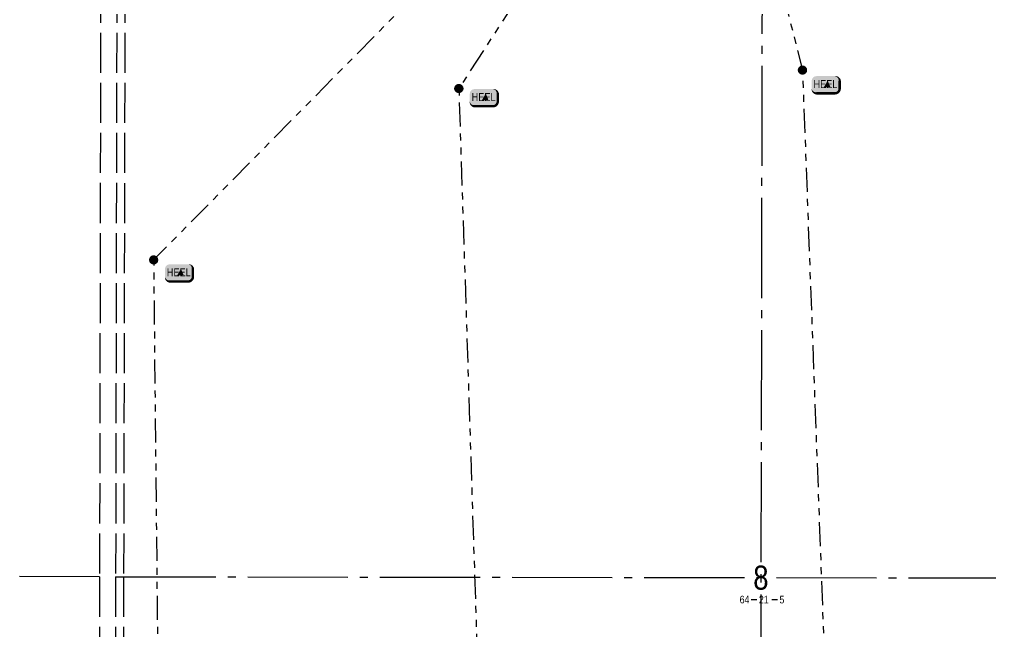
# Model space of a CAD drawing. Extents: x 488725 to 500076, y 6037625 to 6043497.
# Drawn here: x 490067 to 491279, y 6041700 to 6042464 of the extents above; entities that cross this region are included whole.
import ezdxf
from ezdxf.enums import TextEntityAlignment as Align

# ---------------------------------------------------------------- set-up
doc = ezdxf.new("R2010")
doc.units = 0
doc.header["$LTSCALE"] = 5
for name, pattern in [('foc-DRILLPATH', [14.75, 6, -1.75, 1.75, -1.75, 1.75, -1.75]), ('foc-QUARTERLINE', [33, 25, -3, 2, -3]), ('foc-UNSURVEYED', [12.5, 10, -2.5])]:
    doc.linetypes.add(name, pattern=pattern)
for name, color, linetype in [('10', 1, 'Continuous'), ('9', 3, 'Continuous'), ('L-BD', 7, 'Continuous'), ('L-MON', 1, 'Continuous'), ('L-QSEC', 8, 'foc-QUARTERLINE'), ('L-SECLBL', 7, 'Continuous'), ('L-USEC', 7, 'foc-UNSURVEYED'), ('P-PDRILLPATH', 12, 'foc-DRILLPATH')]:
    doc.layers.add(name, color=color, linetype=linetype)
doc.styles.add('80', font='ARIALN.TTF', dxfattribs={"height": 10})
doc.styles.add('80L', font='ARIALN.TTF', dxfattribs={"height": 10})
doc.styles.add('SIMPLEX', font='ARIALN.TTF')

# ---------------------------------------------------------------- blocks, each defined once
blk = doc.blocks.new('L-SECLBL')
at = {"layer": '9', "color": 7}
for p, q in [((-5.1, -27.8), (-12.3, -27.8)), ((20.7, -27.8), (13.5, -27.8))]:
    blk.add_line(p, q, dxfattribs=at)
at = {"layer": '10', "color": 2, "style": 'SIMPLEX'}
blk.add_attdef('SEC', text='', height=30, dxfattribs=at).set_placement((0, 0), align=Align.MIDDLE)
at = {"layer": '10', "color": 5, "style": '80L'}
blk.add_attdef('TWP', text='', height=9.5, dxfattribs=at).set_placement((-14.4, -27.4), align=Align.MIDDLE_RIGHT)
blk.add_attdef('RGE', text='', height=9.5, dxfattribs=at).set_placement((3.6, -27.4), align=Align.MIDDLE_CENTER)
blk.add_attdef('MER', text='', height=9.5, dxfattribs=at).set_placement((23.2, -27.4), align=Align.MIDDLE_LEFT)
blk = doc.blocks.new('plbh')
at = {"layer": 'L-MON'}
h = blk.add_hatch(color=255, dxfattribs=at)
h.dxf.hatch_style = 1
edge = h.paths.add_edge_path()
edge.add_arc((0, 0), 1.16, 0, 360)
h = blk.add_hatch(color=256, dxfattribs=at)
h.dxf.hatch_style = 1
h.paths.add_polyline_path([(-0.96, 0, 1), (0.96, 0, 1)])
h.paths.add_polyline_path([(0.91, 0, -1), (-0.91, 0, -1)], flags=16)
h.paths.add_polyline_path([(0.45, 0, -1), (-0.45, 0, -1)], flags=0)
h = blk.add_hatch(color=256, dxfattribs=at)
h.dxf.hatch_style = 1
h.paths.add_polyline_path([(-0.45, 0, 1), (0.45, 0, 1)])
h.paths.add_polyline_path([(0.4, 0, -1), (-0.4, 0, -1)], flags=16)
at = {"layer": 'L-MON', "color": 240}
for radius in [0.96, 0.91, 0.45, 0.4]:
    blk.add_circle((0, 0), radius, dxfattribs=at)
blk = doc.blocks.new('*U524')
h = blk.add_hatch(color=254)
edge = h.paths.add_edge_path()
edge.add_line((-11.5, -11.5), (11.5, -11.5))
edge.add_arc((11.5, -5.5), 6, 270, 360)
edge.add_line((17.5, -5.5), (17.5, 4))
edge.add_arc((11.5, 4), 6, 0, 90)
edge.add_line((11.5, 10), (-11.5, 10))
edge.add_arc((-11.5, 4), 6, 90, 180)
edge.add_line((-17.5, 4), (-17.5, -5.5))
edge.add_arc((-11.5, -5.5), 6, 180, 270)
at = {"color": 1, "flags": 128}
blk.add_lwpolyline([(-11.5, -11.5, 3, 3, 0), (11.5, -11.5, 3, 3, 0.414214), (17.5, -5.5, 3, 3, 0), (17.5, 4, 3, 0, 0.414214), (11.5, 10, 0, 0, 0), (-11.5, 10, 0, 0, 0.414214), (-17.5, 4, 0, 0, 0), (-17.5, -5.5, 0, 3, 0.414214)], format="xyseb", close=True, dxfattribs=at)
blk.add_lwpolyline([(5.8, -3.4, 0, 10, 0), (0, 0, 5, 5, 0)], format="xyseb", dxfattribs=at)
at = {"color": 1, "style": '80'}
blk.add_attdef('ENTER_TEXT_001', (-36, -5), '', height=10, dxfattribs=at)

msp = doc.modelspace()

# ---------------------------------------------------------------- linework, layer by layer
at = {"layer": 'L-QSEC'}
for p, q in [((490993.859, 6042571.009), (490990.808, 6040962.788)), ((490166.648, 6041768.058), (490066.699, 6041768.2)), ((490186.757, 6041768.03), (491797.913, 6041765.768))]:
    msp.add_line(p, q, dxfattribs=at)
at = {"layer": 'L-USEC'}
for p, q in [((490168.319, 6042572.168), (490166.648, 6041768.058)), ((490188.428, 6042572.14), (490186.757, 6041768.016)), ((490198.478, 6042572.126), (490196.806, 6041768.016)), ((490166.648, 6041768.058), (490164.975, 6040963.945)), ((490186.757, 6041768.016), (490185.085, 6040963.903)), ((490196.806, 6041768.016), (490195.135, 6040963.903))]:
    msp.add_line(p, q, dxfattribs=at)
at = {"layer": 'P-PDRILLPATH', "flags": 128}
for points in [[(490924.011, 6042862.318), (490234.241, 6042163.654), (490278.542, 6037827.265)], [(490926.61, 6042858.144), (490615.229, 6042377.619), (490762.541, 6037826.57)], [(490929.214, 6042853.961), (491044.23, 6042400.616), (491214.547, 6037825.932)]]:
    msp.add_lwpolyline(points, dxfattribs=at)

# ---------------------------------------------------------------- block references
at = {"layer": 'L-BD', "linetype": 'Continuous'}
ref = msp.add_blockref('*U524', (491073.205, 6042383.099), dxfattribs=dict(at, xscale=0.9989517148365709, yscale=0.9989517148365709, zscale=0.9989517148365709))
ref.add_attrib('ENTER_TEXT_001', 'HEEL', (491058.037, 6042378.104), dxfattribs={"layer": '0', "color": 1, "height": 9.9895, "style": '80'})
ref = msp.add_blockref('*U524', (490646.373, 6042366.939), dxfattribs=dict(at, xscale=0.9989517148365709, yscale=0.9989517148365709, zscale=0.9989517148365709))
ref.add_attrib('ENTER_TEXT_001', 'HEEL', (490631.205, 6042361.944), dxfattribs={"layer": '0', "color": 1, "height": 9.9895, "style": '80'})
ref = msp.add_blockref('*U524', (490265.85, 6042148.139), dxfattribs=dict(at, xscale=0.9989517148365709, yscale=0.9989517148365709, zscale=0.9989517148365709))
ref.add_attrib('ENTER_TEXT_001', 'HEEL', (490250.681, 6042143.144), dxfattribs={"layer": '0', "color": 1, "height": 9.9895, "style": '80'})
at = {"layer": 'L-MON', "xscale": 5, "yscale": 5, "zscale": 5}
for p in [(491044.23, 6042400.616), (490615.229, 6042377.619), (490234.241, 6042163.654)]:
    msp.add_blockref('plbh', p, dxfattribs=at)
at = {"layer": 'L-SECLBL', "xscale": 1.000521411728508, "yscale": 1.000521411728508, "zscale": 1.000521411728508}
msp.add_blockref('L-SECLBL', (490992.333, 6041766.899), dxfattribs=at).add_auto_attribs({'SEC': '8', 'TWP': '64', 'RGE': '21', 'MER': '5'})

doc.saveas('drawing.dxf')
